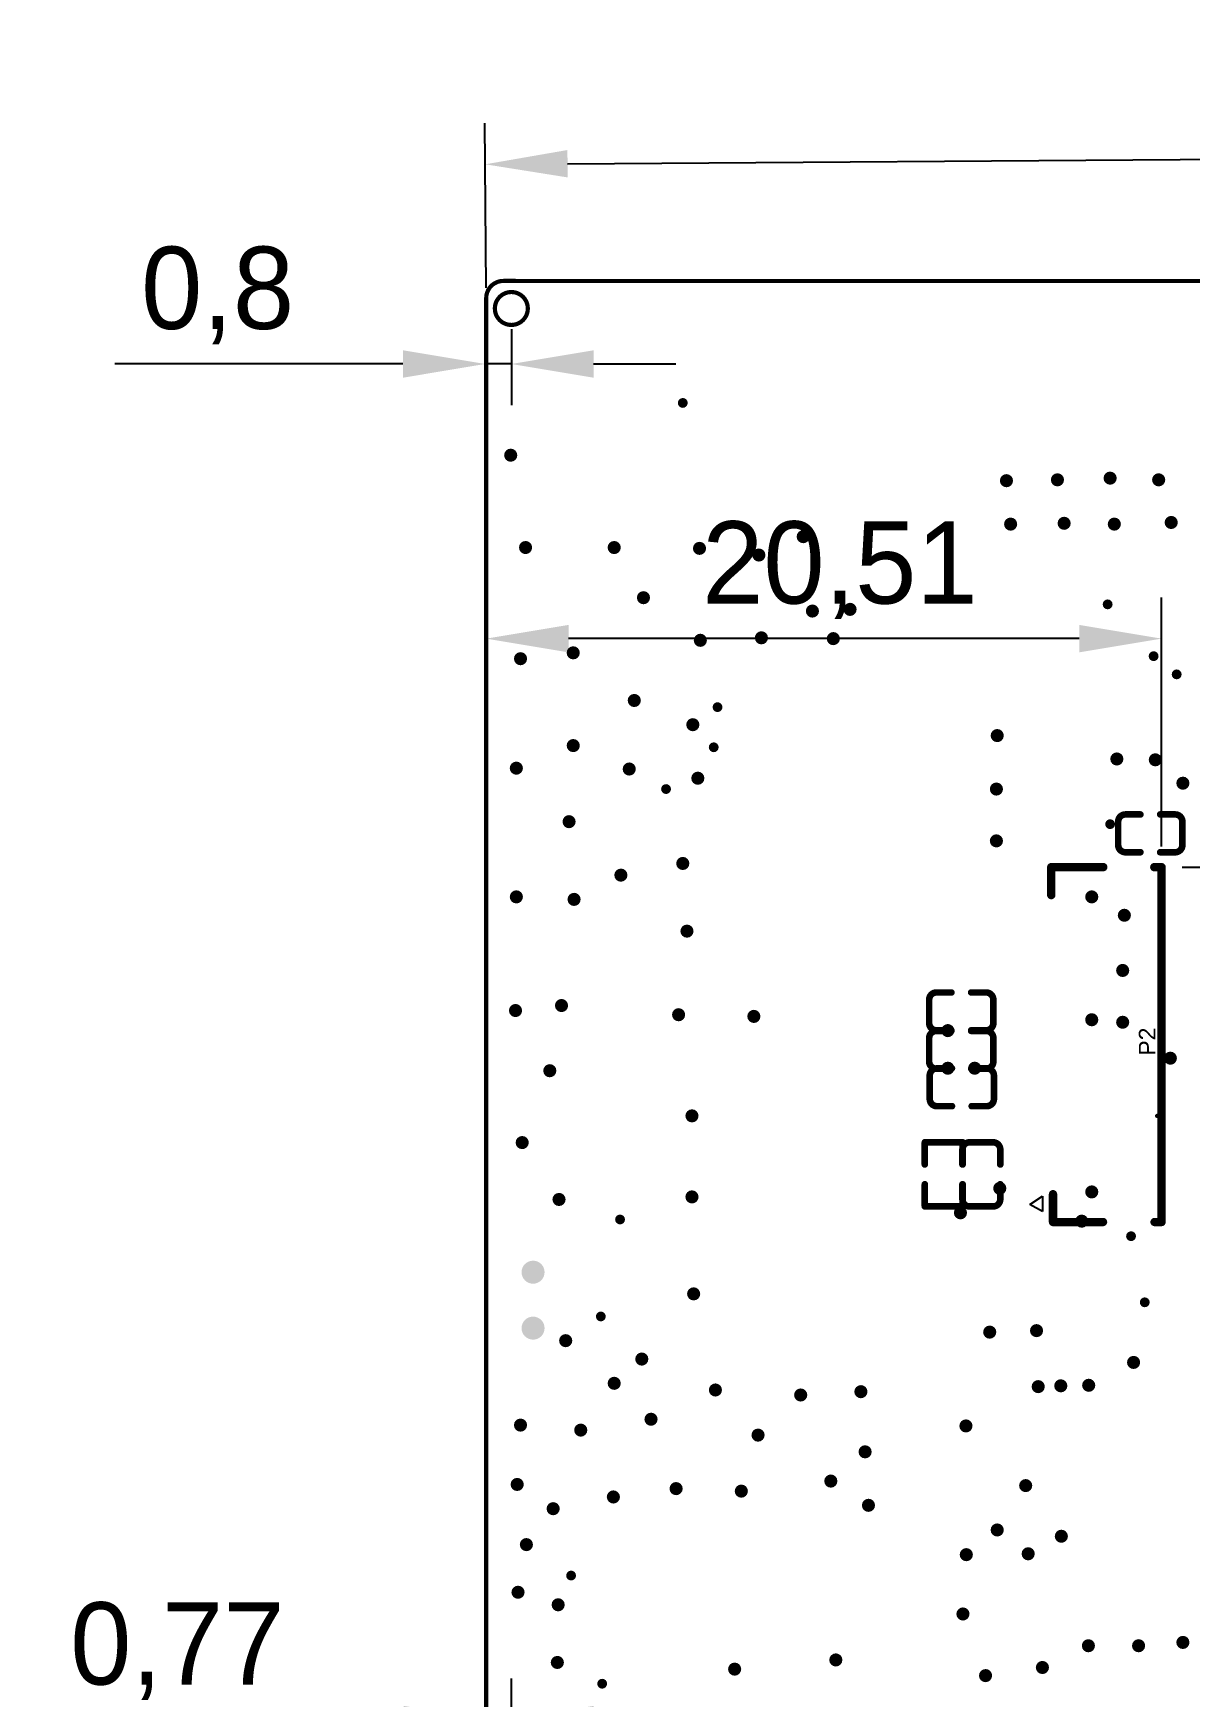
# Model space of a CAD drawing. Header units: millimetres. Extents: x -107 to 68, y 12 to 132.
# Drawn here: x -82.7 to -47.6, y 67.5 to 118 of the extents above; entities that cross this region are included whole.
import ezdxf

# ---------------------------------------------------------------- set-up
doc = ezdxf.new("R2010")
doc.units = ezdxf.units.MM
for name, color, linetype in [('KeepOutLayer', 6, 'Continuous'), ('PadHoleLayer', 156, 'Continuous'), ('TopOverlay', 2, 'Continuous'), ('ViaHoleLayer', 16, 'Continuous')]:
    doc.layers.add(name, color=color, linetype=linetype)
doc.styles.add('Arial', font='arial.ttf', dxfattribs={"height": 0.2})
doc.dimstyles.new('ISO-25', dxfattribs={"dimtxt": 2.5, "dimasz": 2.5, "dimexe": 1.25, "dimexo": 0.625, "dimtad": 1, "dimtxsty": 'Standard', "dimcen": 2.5, "dimclrd": 3, "dimclre": 3, "dimclrt": 3, "dimadec": 0, "dimazin": 0, "dimtfac": 1, "dimtmove": 0, "dimatfit": 3, "dimfxl": 1, "dimarcsym": 0})

# ---------------------------------------------------------------- blocks, each defined once
blk = doc.blocks.new('LC_0402_R_18')
at = {"layer": 'TopOverlay', "const_width": 0.2}
for points in [[(-0.3, 0.575), (-0.975, 0.575)], [(-0.975, -0.575), (-0.975, 0.575)], [(0.975, 0.575), (0.3, 0.575)], [(0.975, -0.575), (0.975, 0.575)], [(-0.3, -0.575), (-0.975, -0.575)], [(0.975, -0.575), (0.3, -0.575)]]:
    blk.add_lwpolyline(points, dxfattribs=at)
at = {"layer": 'TopOverlay', "const_width": 0.1}
for points in [[(-1.025, 0.575, 1), (-0.925, 0.575, 1)], [(-1.025, 0.575, 1), (-0.925, 0.575, 1)], [(-0.35, 0.575, 1), (-0.25, 0.575, 1)], [(0.25, 0.575, 1), (0.35, 0.575, 1)], [(0.925, 0.575, 1), (1.025, 0.575, 1)], [(0.925, 0.575, 1), (1.025, 0.575, 1)], [(-1.025, -0.575, 1), (-0.925, -0.575, 1)], [(-1.025, -0.575, 1), (-0.925, -0.575, 1)], [(-0.35, -0.575, 1), (-0.25, -0.575, 1)], [(0.25, -0.575, 1), (0.35, -0.575, 1)], [(0.925, -0.575, 1), (1.025, -0.575, 1)], [(0.925, -0.575, 1), (1.025, -0.575, 1)]]:
    blk.add_lwpolyline(points, format="xyb", close=True, dxfattribs=at)
blk = doc.blocks.new('LC_0402_C_20')
at = {"layer": 'TopOverlay', "const_width": 0.2}
for points in [[(-0.975, 0.355, -0.414214), (-0.755, 0.575)], [(0.755, 0.575, -0.414214), (0.975, 0.355)], [(-0.755, -0.575, -0.414214), (-0.975, -0.355)], [(0.975, -0.355, -0.414214), (0.755, -0.575)]]:
    blk.add_lwpolyline(points, format="xyb", dxfattribs=at)
at = {"layer": 'TopOverlay', "const_width": 0.1}
for points in [[(-0.805, 0.575, 1), (-0.705, 0.575, 1)], [(-0.8, 0.575, 1), (-0.7, 0.575, 1)], [(-0.35, 0.575, 1), (-0.25, 0.575, 1)], [(0.25, 0.575, 1), (0.35, 0.575, 1)], [(0.7, 0.575, 1), (0.8, 0.575, 1)], [(0.705, 0.575, 1), (0.805, 0.575, 1)], [(-1.025, 0.355, 1), (-0.925, 0.355, 1)], [(-1.025, 0.355, 1), (-0.925, 0.355, 1)], [(0.925, 0.355, 1), (1.025, 0.355, 1)], [(0.925, 0.355, 1), (1.025, 0.355, 1)], [(-1.025, -0.355, 1), (-0.925, -0.355, 1)], [(-1.025, -0.355, 1), (-0.925, -0.355, 1)], [(-0.805, -0.575, 1), (-0.705, -0.575, 1)], [(-0.8, -0.575, 1), (-0.7, -0.575, 1)], [(-0.35, -0.575, 1), (-0.25, -0.575, 1)], [(0.25, -0.575, 1), (0.35, -0.575, 1)], [(0.7, -0.575, 1), (0.8, -0.575, 1)], [(0.705, -0.575, 1), (0.805, -0.575, 1)], [(0.925, -0.355, 1), (1.025, -0.355, 1)], [(0.925, -0.355, 1), (1.025, -0.355, 1)]]:
    blk.add_lwpolyline(points, format="xyb", close=True, dxfattribs=at)
at = {"layer": 'TopOverlay', "const_width": 0.2}
for points in [[(-0.3, 0.575), (-0.75, 0.575)], [(0.75, 0.575), (0.3, 0.575)], [(-0.975, -0.355), (-0.975, 0.355)], [(0.975, -0.355), (0.975, 0.355)], [(-0.3, -0.575), (-0.75, -0.575)], [(0.75, -0.575), (0.3, -0.575)]]:
    blk.add_lwpolyline(points, dxfattribs=at)
blk = doc.blocks.new('FPC_SMD_18P_P0_50_HDGC_0_5K_QX_18PWB_33')
at = {"layer": 'TopOverlay'}
for p, q in [((-5.068, 1.215), (-4.85, 1.596)), ((-4.85, 1.596), (-4.596, 1.215)), ((-4.596, 1.215), (-5.068, 1.215))]:
    blk.add_line(p, q, dxfattribs=at)
at = {"layer": 'TopOverlay', "const_width": 0.254}
for points in [[(-5.385, 0.897), (-4.54, 0.897)], [(-5.385, 0.897), (-5.385, -0.622)], [(4.55, 0.95), (5.4, 0.95)], [(5.4, 0.95), (5.4, -0.63)], [(-5.385, -2.188), (-5.385, -2.4)], [(-5.385, -2.4), (5.4, -2.4)], [(5.4, -2.18), (5.4, -2.4)]]:
    blk.add_lwpolyline(points, dxfattribs=at)
at = {"layer": 'TopOverlay', "const_width": 0.127}
for points in [[(-5.449, 0.897, 1), (-5.322, 0.897, 1)], [(-5.449, 0.897, 1), (-5.322, 0.897, 1)], [(-4.603, 0.897, 1), (-4.476, 0.897, 1)], [(4.487, 0.95, 1), (4.614, 0.95, 1)], [(5.336, 0.95, 1), (5.463, 0.95, 1)], [(5.336, 0.95, 1), (5.463, 0.95, 1)], [(-5.449, -0.622, 1), (-5.322, -0.622, 1)], [(5.336, -0.63, 1), (5.463, -0.63, 1)], [(-5.449, -2.188, 1), (-5.322, -2.188, 1)], [(-5.449, -2.4, 1), (-5.322, -2.4, 1)], [(-5.449, -2.4, 1), (-5.322, -2.4, 1)], [(5.336, -2.18, 1), (5.463, -2.18, 1)], [(5.336, -2.4, 1), (5.463, -2.4, 1)], [(5.336, -2.4, 1), (5.463, -2.4, 1)]]:
    blk.add_lwpolyline(points, format="xyb", close=True, dxfattribs=at)
blk = doc.blocks.new('LC_0402_C_36')
at = {"layer": 'TopOverlay', "const_width": 0.2}
for points in [[(-0.975, 0.355, -0.414214), (-0.755, 0.575)], [(0.755, 0.575, -0.414214), (0.975, 0.355)], [(-0.755, -0.575, -0.414214), (-0.975, -0.355)], [(0.975, -0.355, -0.414214), (0.755, -0.575)]]:
    blk.add_lwpolyline(points, format="xyb", dxfattribs=at)
at = {"layer": 'TopOverlay', "const_width": 0.1}
for points in [[(-0.805, 0.575, 1), (-0.705, 0.575, 1)], [(-0.8, 0.575, 1), (-0.7, 0.575, 1)], [(-0.35, 0.575, 1), (-0.25, 0.575, 1)], [(0.25, 0.575, 1), (0.35, 0.575, 1)], [(0.7, 0.575, 1), (0.8, 0.575, 1)], [(0.705, 0.575, 1), (0.805, 0.575, 1)], [(-1.025, 0.355, 1), (-0.925, 0.355, 1)], [(-1.025, 0.355, 1), (-0.925, 0.355, 1)], [(0.925, 0.355, 1), (1.025, 0.355, 1)], [(0.925, 0.355, 1), (1.025, 0.355, 1)], [(-1.025, -0.355, 1), (-0.925, -0.355, 1)], [(-1.025, -0.355, 1), (-0.925, -0.355, 1)], [(-0.805, -0.575, 1), (-0.705, -0.575, 1)], [(-0.8, -0.575, 1), (-0.7, -0.575, 1)], [(-0.35, -0.575, 1), (-0.25, -0.575, 1)], [(0.25, -0.575, 1), (0.35, -0.575, 1)], [(0.7, -0.575, 1), (0.8, -0.575, 1)], [(0.705, -0.575, 1), (0.805, -0.575, 1)], [(0.925, -0.355, 1), (1.025, -0.355, 1)], [(0.925, -0.355, 1), (1.025, -0.355, 1)]]:
    blk.add_lwpolyline(points, format="xyb", close=True, dxfattribs=at)
at = {"layer": 'TopOverlay', "const_width": 0.2}
for points in [[(-0.3, 0.575), (-0.75, 0.575)], [(0.75, 0.575), (0.3, 0.575)], [(-0.975, 0.355), (-0.975, -0.355)], [(0.975, 0.355), (0.975, -0.355)], [(-0.3, -0.575), (-0.75, -0.575)], [(0.75, -0.575), (0.3, -0.575)]]:
    blk.add_lwpolyline(points, dxfattribs=at)
blk = doc.blocks.new('LC_0402_C_37')
at = {"layer": 'TopOverlay', "const_width": 0.2}
for points in [[(-0.975, 0.355, -0.414214), (-0.755, 0.575)], [(0.755, 0.575, -0.414214), (0.975, 0.355)], [(-0.755, -0.575, -0.414214), (-0.975, -0.355)], [(0.975, -0.355, -0.414214), (0.755, -0.575)]]:
    blk.add_lwpolyline(points, format="xyb", dxfattribs=at)
at = {"layer": 'TopOverlay', "const_width": 0.1}
for points in [[(-0.805, 0.575, 1), (-0.705, 0.575, 1)], [(-0.8, 0.575, 1), (-0.7, 0.575, 1)], [(-0.35, 0.575, 1), (-0.25, 0.575, 1)], [(0.25, 0.575, 1), (0.35, 0.575, 1)], [(0.7, 0.575, 1), (0.8, 0.575, 1)], [(0.705, 0.575, 1), (0.805, 0.575, 1)], [(-1.025, 0.355, 1), (-0.925, 0.355, 1)], [(-1.025, 0.355, 1), (-0.925, 0.355, 1)], [(0.925, 0.355, 1), (1.025, 0.355, 1)], [(0.925, 0.355, 1), (1.025, 0.355, 1)], [(-1.025, -0.355, 1), (-0.925, -0.355, 1)], [(-1.025, -0.355, 1), (-0.925, -0.355, 1)], [(-0.805, -0.575, 1), (-0.705, -0.575, 1)], [(-0.8, -0.575, 1), (-0.7, -0.575, 1)], [(-0.35, -0.575, 1), (-0.25, -0.575, 1)], [(0.25, -0.575, 1), (0.35, -0.575, 1)], [(0.7, -0.575, 1), (0.8, -0.575, 1)], [(0.705, -0.575, 1), (0.805, -0.575, 1)], [(0.925, -0.355, 1), (1.025, -0.355, 1)], [(0.925, -0.355, 1), (1.025, -0.355, 1)]]:
    blk.add_lwpolyline(points, format="xyb", close=True, dxfattribs=at)
at = {"layer": 'TopOverlay', "const_width": 0.2}
for points in [[(-0.3, 0.575), (-0.75, 0.575)], [(0.75, 0.575), (0.3, 0.575)], [(-0.975, 0.355), (-0.975, -0.355)], [(0.975, 0.355), (0.975, -0.355)], [(-0.3, -0.575), (-0.75, -0.575)], [(0.75, -0.575), (0.3, -0.575)]]:
    blk.add_lwpolyline(points, dxfattribs=at)
blk = doc.blocks.new('LC_0402_C_38')
at = {"layer": 'TopOverlay', "const_width": 0.2}
for points in [[(-0.975, 0.355, -0.414214), (-0.755, 0.575)], [(0.755, 0.575, -0.414214), (0.975, 0.355)], [(-0.755, -0.575, -0.414214), (-0.975, -0.355)], [(0.975, -0.355, -0.414214), (0.755, -0.575)]]:
    blk.add_lwpolyline(points, format="xyb", dxfattribs=at)
at = {"layer": 'TopOverlay', "const_width": 0.1}
for points in [[(-0.805, 0.575, 1), (-0.705, 0.575, 1)], [(-0.8, 0.575, 1), (-0.7, 0.575, 1)], [(-0.35, 0.575, 1), (-0.25, 0.575, 1)], [(0.25, 0.575, 1), (0.35, 0.575, 1)], [(0.7, 0.575, 1), (0.8, 0.575, 1)], [(0.705, 0.575, 1), (0.805, 0.575, 1)], [(-1.025, 0.355, 1), (-0.925, 0.355, 1)], [(-1.025, 0.355, 1), (-0.925, 0.355, 1)], [(0.925, 0.355, 1), (1.025, 0.355, 1)], [(0.925, 0.355, 1), (1.025, 0.355, 1)], [(-1.025, -0.355, 1), (-0.925, -0.355, 1)], [(-1.025, -0.355, 1), (-0.925, -0.355, 1)], [(-0.805, -0.575, 1), (-0.705, -0.575, 1)], [(-0.8, -0.575, 1), (-0.7, -0.575, 1)], [(-0.35, -0.575, 1), (-0.25, -0.575, 1)], [(0.25, -0.575, 1), (0.35, -0.575, 1)], [(0.7, -0.575, 1), (0.8, -0.575, 1)], [(0.705, -0.575, 1), (0.805, -0.575, 1)], [(0.925, -0.355, 1), (1.025, -0.355, 1)], [(0.925, -0.355, 1), (1.025, -0.355, 1)]]:
    blk.add_lwpolyline(points, format="xyb", close=True, dxfattribs=at)
at = {"layer": 'TopOverlay', "const_width": 0.2}
for points in [[(-0.3, 0.575), (-0.75, 0.575)], [(0.75, 0.575), (0.3, 0.575)], [(-0.975, 0.355), (-0.975, -0.355)], [(0.975, 0.355), (0.975, -0.355)], [(-0.3, -0.575), (-0.75, -0.575)], [(0.75, -0.575), (0.3, -0.575)]]:
    blk.add_lwpolyline(points, dxfattribs=at)
blk = doc.blocks.new('TS_019B_B_52')
at = {"layer": 'PadHoleLayer'}
h = blk.add_hatch(color=156, dxfattribs=at)
edge = h.paths.add_edge_path()
edge.add_arc((-0.85, 0), 0.35, 0, 360)
h = blk.add_hatch(color=156, dxfattribs=at)
edge = h.paths.add_edge_path()
edge.add_arc((0.85, 0), 0.35, 0, 360)
blk = doc.blocks.new('LC_0402_C_109')
at = {"layer": 'TopOverlay', "const_width": 0.2}
for points in [[(-0.975, 0.355, -0.414214), (-0.755, 0.575)], [(0.755, 0.575, -0.414214), (0.975, 0.355)], [(-0.755, -0.575, -0.414214), (-0.975, -0.355)], [(0.975, -0.355, -0.414214), (0.755, -0.575)]]:
    blk.add_lwpolyline(points, format="xyb", dxfattribs=at)
at = {"layer": 'TopOverlay', "const_width": 0.1}
for points in [[(-0.805, 0.575, 1), (-0.705, 0.575, 1)], [(-0.8, 0.575, 1), (-0.7, 0.575, 1)], [(-0.35, 0.575, 1), (-0.25, 0.575, 1)], [(0.25, 0.575, 1), (0.35, 0.575, 1)], [(0.7, 0.575, 1), (0.8, 0.575, 1)], [(0.705, 0.575, 1), (0.805, 0.575, 1)], [(-1.025, 0.355, 1), (-0.925, 0.355, 1)], [(-1.025, 0.355, 1), (-0.925, 0.355, 1)], [(0.925, 0.355, 1), (1.025, 0.355, 1)], [(0.925, 0.355, 1), (1.025, 0.355, 1)], [(-1.025, -0.355, 1), (-0.925, -0.355, 1)], [(-1.025, -0.355, 1), (-0.925, -0.355, 1)], [(-0.805, -0.575, 1), (-0.705, -0.575, 1)], [(-0.8, -0.575, 1), (-0.7, -0.575, 1)], [(-0.35, -0.575, 1), (-0.25, -0.575, 1)], [(0.25, -0.575, 1), (0.35, -0.575, 1)], [(0.7, -0.575, 1), (0.8, -0.575, 1)], [(0.705, -0.575, 1), (0.805, -0.575, 1)], [(0.925, -0.355, 1), (1.025, -0.355, 1)], [(0.925, -0.355, 1), (1.025, -0.355, 1)]]:
    blk.add_lwpolyline(points, format="xyb", close=True, dxfattribs=at)
at = {"layer": 'TopOverlay', "const_width": 0.2}
for points in [[(-0.75, 0.575), (-0.3, 0.575)], [(0.3, 0.575), (0.75, 0.575)], [(-0.975, -0.355), (-0.975, 0.355)], [(0.975, -0.355), (0.975, 0.355)], [(-0.75, -0.575), (-0.3, -0.575)], [(0.3, -0.575), (0.75, -0.575)]]:
    blk.add_lwpolyline(points, dxfattribs=at)
blk = doc.blocks.new('*D181')
at = {"color": 3, "lineweight": -2}
for p, q in [((-68.967, 110.276), (-69.001, 115.284)), ((-1.909, 110.734), (-1.944, 115.743)), ((-66.492, 114.051), (-4.435, 114.475))]:
    blk.add_line(p, q, dxfattribs=at)
at = {"color": 3}
for points in [[(-4.438, 114.892), (-4.432, 114.059), (-1.935, 114.493)], [(-66.495, 114.468), (-66.489, 113.635), (-68.992, 114.034)]]:
    blk.add_solid(points, dxfattribs=at)
at = {"layer": 'Defpoints', "color": 0}
for p in [(-1.935, 114.493), (-1.905, 110.109), (-68.962, 109.651)]:
    blk.add_point(p, dxfattribs=at)
at = {"color": 3, "insert": (-35.478, 116.347), "char_height": 2.5, "attachment_point": 5, "rotation": 0.3917}
blk.add_mtext('67,06', dxfattribs=at)
blk = doc.blocks.new('*D198')
at = {"color": 3, "lineweight": -2}
for p, q in [((-68.968, 26.448), (-68.968, 68.017)), ((-68.199, 63.922), (-68.199, 68.017)), ((-71.468, 66.767), (-82.718, 66.767)), ((-68.199, 66.767), (-68.968, 66.767)), ((-65.699, 66.767), (-63.199, 66.767))]:
    blk.add_line(p, q, dxfattribs=at)
at = {"color": 3}
for points in [[(-71.468, 67.184), (-71.468, 66.35), (-68.968, 66.767)], [(-65.699, 67.184), (-65.699, 66.35), (-68.199, 66.767)]]:
    blk.add_solid(points, dxfattribs=at)
at = {"layer": 'Defpoints', "color": 0}
for p in [(-68.968, 66.767), (-68.199, 63.297), (-68.968, 25.823)]:
    blk.add_point(p, dxfattribs=at)
at = {"color": 3, "insert": (-78.343, 68.85), "char_height": 2.5, "attachment_point": 5}
blk.add_mtext('0,77', dxfattribs=at)
blk = doc.blocks.new('*D208')
at = {"color": 3, "lineweight": -2}
for p, q in [((-68.962, 109.026), (-68.962, 98.369)), ((-48.451, 93.299), (-48.451, 100.869)), ((-50.951, 99.619), (-66.462, 99.619))]:
    blk.add_line(p, q, dxfattribs=at)
at = {"color": 3}
for points in [[(-66.462, 100.035), (-66.462, 99.202), (-68.962, 99.619)], [(-50.951, 100.035), (-50.951, 99.202), (-48.451, 99.619)]]:
    blk.add_solid(points, dxfattribs=at)
at = {"layer": 'Defpoints', "color": 0}
for p in [(-68.962, 109.651), (-68.962, 99.619), (-48.451, 92.674)]:
    blk.add_point(p, dxfattribs=at)
at = {"color": 3, "insert": (-58.22, 101.702), "char_height": 2.5, "attachment_point": 5}
blk.add_mtext('20,51', dxfattribs=at)
blk = doc.blocks.new('*D209')
at = {"color": 3, "lineweight": -2}
for p, q in [((-67.447, 110.49), (-33.722, 110.49)), ((-34.972, 95.174), (-34.972, 107.99)), ((-47.826, 92.674), (-33.722, 92.674))]:
    blk.add_line(p, q, dxfattribs=at)
at = {"color": 3}
for points in [[(-35.389, 107.99), (-34.555, 107.99), (-34.972, 110.49)], [(-35.389, 95.174), (-34.555, 95.174), (-34.972, 92.674)]]:
    blk.add_solid(points, dxfattribs=at)
at = {"layer": 'Defpoints', "color": 0}
for p in [(-68.072, 110.49), (-34.972, 110.49), (-48.451, 92.674)]:
    blk.add_point(p, dxfattribs=at)
at = {"color": 3, "insert": (-37.055, 101.582), "char_height": 2.5, "attachment_point": 5, "rotation": 90}
blk.add_mtext('17,82', dxfattribs=at)
blk = doc.blocks.new('*D218')
at = {"color": 3, "lineweight": -2}
for p, q in [((-68.994, 109.026), (-68.994, 106.715)), ((-68.199, 109.027), (-68.199, 106.715)), ((-71.494, 107.965), (-80.244, 107.965)), ((-68.199, 107.965), (-68.994, 107.965)), ((-65.699, 107.965), (-63.199, 107.965))]:
    blk.add_line(p, q, dxfattribs=at)
at = {"color": 3}
for points in [[(-71.494, 108.382), (-71.494, 107.548), (-68.994, 107.965)], [(-65.699, 108.382), (-65.699, 107.548), (-68.199, 107.965)]]:
    blk.add_solid(points, dxfattribs=at)
at = {"layer": 'Defpoints', "color": 0}
for p in [(-68.994, 109.651), (-68.199, 109.652), (-68.994, 107.965)]:
    blk.add_point(p, dxfattribs=at)
at = {"color": 3, "insert": (-77.119, 110.048), "char_height": 2.5, "attachment_point": 5}
blk.add_mtext('0,8', dxfattribs=at)

msp = doc.modelspace()

# ---------------------------------------------------------------- hatches: boundary and pattern name
at = {"layer": 'ViaHoleLayer'}
h = msp.add_hatch(color=16, dxfattribs=at)
edge = h.paths.add_edge_path()
edge.add_arc((-62.992, 106.782), 0.15, 0, 360)
h = msp.add_hatch(color=16, dxfattribs=at)
edge = h.paths.add_edge_path()
edge.add_arc((-68.218, 105.193), 0.2, 0, 360)
h = msp.add_hatch(color=16, dxfattribs=at)
edge = h.paths.add_edge_path()
edge.add_arc((-50.013, 104.496), 0.2, 0, 360)
h = msp.add_hatch(color=16, dxfattribs=at)
edge = h.paths.add_edge_path()
edge.add_arc((-53.162, 104.419), 0.2, 0, 360)
h = msp.add_hatch(color=16, dxfattribs=at)
edge = h.paths.add_edge_path()
edge.add_arc((-51.613, 104.445), 0.2, 0, 360)
h = msp.add_hatch(color=16, dxfattribs=at)
edge = h.paths.add_edge_path()
edge.add_arc((-48.539, 104.445), 0.2, 0, 360)
h = msp.add_hatch(color=16, dxfattribs=at)
edge = h.paths.add_edge_path()
edge.add_arc((-53.035, 103.099), 0.2, 0, 360)
h = msp.add_hatch(color=16, dxfattribs=at)
edge = h.paths.add_edge_path()
edge.add_arc((-51.41, 103.124), 0.2, 0, 360)
h = msp.add_hatch(color=16, dxfattribs=at)
edge = h.paths.add_edge_path()
edge.add_arc((-49.886, 103.099), 0.2, 0, 360)
h = msp.add_hatch(color=16, dxfattribs=at)
edge = h.paths.add_edge_path()
edge.add_arc((-48.158, 103.149), 0.2, 0, 360)
h = msp.add_hatch(color=16, dxfattribs=at)
edge = h.paths.add_edge_path()
edge.add_arc((-59.334, 102.718), 0.2, 0, 360)
h = msp.add_hatch(color=16, dxfattribs=at)
edge = h.paths.add_edge_path()
edge.add_arc((-67.767, 102.387), 0.2, 0, 360)
h = msp.add_hatch(color=16, dxfattribs=at)
edge = h.paths.add_edge_path()
edge.add_arc((-65.075, 102.387), 0.2, 0, 360)
h = msp.add_hatch(color=16, dxfattribs=at)
edge = h.paths.add_edge_path()
edge.add_arc((-62.484, 102.362), 0.2, 0, 360)
h = msp.add_hatch(color=16, dxfattribs=at)
edge = h.paths.add_edge_path()
edge.add_arc((-60.681, 102.159), 0.2, 0, 360)
h = msp.add_hatch(color=16, dxfattribs=at)
edge = h.paths.add_edge_path()
edge.add_arc((-64.186, 100.863), 0.2, 0, 360)
h = msp.add_hatch(color=16, dxfattribs=at)
edge = h.paths.add_edge_path()
edge.add_arc((-59.055, 100.457), 0.2, 0, 360)
h = msp.add_hatch(color=16, dxfattribs=at)
edge = h.paths.add_edge_path()
edge.add_arc((-57.912, 100.508), 0.2, 0, 360)
h = msp.add_hatch(color=16, dxfattribs=at)
edge = h.paths.add_edge_path()
edge.add_arc((-50.089, 100.66), 0.15, 0, 360)
h = msp.add_hatch(color=16, dxfattribs=at)
edge = h.paths.add_edge_path()
edge.add_arc((-62.459, 99.568), 0.2, 0, 360)
h = msp.add_hatch(color=16, dxfattribs=at)
edge = h.paths.add_edge_path()
edge.add_arc((-60.604, 99.644), 0.2, 0, 360)
h = msp.add_hatch(color=16, dxfattribs=at)
edge = h.paths.add_edge_path()
edge.add_arc((-58.42, 99.619), 0.2, 0, 360)
h = msp.add_hatch(color=16, dxfattribs=at)
edge = h.paths.add_edge_path()
edge.add_arc((-67.92, 99.009), 0.2, 0, 360)
h = msp.add_hatch(color=16, dxfattribs=at)
edge = h.paths.add_edge_path()
edge.add_arc((-66.319, 99.187), 0.2, 0, 360)
h = msp.add_hatch(color=16, dxfattribs=at)
edge = h.paths.add_edge_path()
edge.add_arc((-48.692, 99.086), 0.15, 0, 360)
h = msp.add_hatch(color=16, dxfattribs=at)
edge = h.paths.add_edge_path()
edge.add_arc((-47.992, 98.532), 0.15, 0, 360)
h = msp.add_hatch(color=16, dxfattribs=at)
edge = h.paths.add_edge_path()
edge.add_arc((-64.465, 97.739), 0.2, 0, 360)
h = msp.add_hatch(color=16, dxfattribs=at)
edge = h.paths.add_edge_path()
edge.add_arc((-61.937, 97.536), 0.15, 0, 360)
h = msp.add_hatch(color=16, dxfattribs=at)
edge = h.paths.add_edge_path()
edge.add_arc((-62.687, 97.003), 0.2, 0, 360)
h = msp.add_hatch(color=16, dxfattribs=at)
edge = h.paths.add_edge_path()
edge.add_arc((-66.319, 96.368), 0.2, 0, 360)
h = msp.add_hatch(color=16, dxfattribs=at)
edge = h.paths.add_edge_path()
edge.add_arc((-53.442, 96.672), 0.2, 0, 360)
h = msp.add_hatch(color=16, dxfattribs=at)
edge = h.paths.add_edge_path()
edge.add_arc((-62.052, 96.317), 0.15, 0, 360)
h = msp.add_hatch(color=16, dxfattribs=at)
edge = h.paths.add_edge_path()
edge.add_arc((-49.809, 95.961), 0.2, 0, 360)
h = msp.add_hatch(color=16, dxfattribs=at)
edge = h.paths.add_edge_path()
edge.add_arc((-48.641, 95.936), 0.2, 0, 360)
h = msp.add_hatch(color=16, dxfattribs=at)
edge = h.paths.add_edge_path()
edge.add_arc((-68.047, 95.682), 0.2, 0, 360)
h = msp.add_hatch(color=16, dxfattribs=at)
edge = h.paths.add_edge_path()
edge.add_arc((-64.618, 95.656), 0.2, 0, 360)
h = msp.add_hatch(color=16, dxfattribs=at)
edge = h.paths.add_edge_path()
edge.add_arc((-62.535, 95.377), 0.2, 0, 360)
h = msp.add_hatch(color=16, dxfattribs=at)
edge = h.paths.add_edge_path()
edge.add_arc((-63.5, 95.047), 0.15, 0, 360)
h = msp.add_hatch(color=16, dxfattribs=at)
edge = h.paths.add_edge_path()
edge.add_arc((-53.467, 95.047), 0.2, 0, 360)
h = msp.add_hatch(color=16, dxfattribs=at)
edge = h.paths.add_edge_path()
edge.add_arc((-47.803, 95.225), 0.2, 0, 360)
h = msp.add_hatch(color=16, dxfattribs=at)
edge = h.paths.add_edge_path()
edge.add_arc((-66.446, 94.056), 0.2, 0, 360)
h = msp.add_hatch(color=16, dxfattribs=at)
edge = h.paths.add_edge_path()
edge.add_arc((-50.013, 93.98), 0.15, 0, 360)
h = msp.add_hatch(color=16, dxfattribs=at)
edge = h.paths.add_edge_path()
edge.add_arc((-53.467, 93.472), 0.2, 0, 360)
h = msp.add_hatch(color=16, dxfattribs=at)
edge = h.paths.add_edge_path()
edge.add_arc((-64.872, 92.431), 0.2, 0, 360)
h = msp.add_hatch(color=16, dxfattribs=at)
edge = h.paths.add_edge_path()
edge.add_arc((-62.992, 92.786), 0.2, 0, 360)
h = msp.add_hatch(color=16, dxfattribs=at)
edge = h.paths.add_edge_path()
edge.add_arc((-68.047, 91.77), 0.2, 0, 360)
h = msp.add_hatch(color=16, dxfattribs=at)
edge = h.paths.add_edge_path()
edge.add_arc((-66.294, 91.694), 0.2, 0, 360)
h = msp.add_hatch(color=16, dxfattribs=at)
edge = h.paths.add_edge_path()
edge.add_arc((-50.571, 91.77), 0.2, 0, 360)
h = msp.add_hatch(color=16, dxfattribs=at)
edge = h.paths.add_edge_path()
edge.add_arc((-49.581, 91.211), 0.2, 0, 360)
h = msp.add_hatch(color=16, dxfattribs=at)
edge = h.paths.add_edge_path()
edge.add_arc((-62.865, 90.729), 0.2, 0, 360)
h = msp.add_hatch(color=16, dxfattribs=at)
edge = h.paths.add_edge_path()
edge.add_arc((-49.632, 89.535), 0.2, 0, 360)
h = msp.add_hatch(color=16, dxfattribs=at)
edge = h.paths.add_edge_path()
edge.add_arc((-68.072, 88.316), 0.2, 0, 360)
h = msp.add_hatch(color=16, dxfattribs=at)
edge = h.paths.add_edge_path()
edge.add_arc((-66.675, 88.468), 0.2, 0, 360)
h = msp.add_hatch(color=16, dxfattribs=at)
edge = h.paths.add_edge_path()
edge.add_arc((-63.119, 88.189), 0.2, 0, 360)
h = msp.add_hatch(color=16, dxfattribs=at)
edge = h.paths.add_edge_path()
edge.add_arc((-60.833, 88.138), 0.2, 0, 360)
h = msp.add_hatch(color=16, dxfattribs=at)
edge = h.paths.add_edge_path()
edge.add_arc((-50.571, 88.036), 0.2, 0, 360)
h = msp.add_hatch(color=16, dxfattribs=at)
edge = h.paths.add_edge_path()
edge.add_arc((-49.632, 87.96), 0.2, 0, 360)
h = msp.add_hatch(color=16, dxfattribs=at)
edge = h.paths.add_edge_path()
edge.add_arc((-54.942, 87.706), 0.2, 0, 360)
h = msp.add_hatch(color=16, dxfattribs=at)
edge = h.paths.add_edge_path()
edge.add_arc((-48.184, 86.868), 0.2, 0, 360)
h = msp.add_hatch(color=16, dxfattribs=at)
edge = h.paths.add_edge_path()
edge.add_arc((-67.031, 86.487), 0.2, 0, 360)
h = msp.add_hatch(color=16, dxfattribs=at)
edge = h.paths.add_edge_path()
edge.add_arc((-54.942, 86.563), 0.2, 0, 360)
h = msp.add_hatch(color=16, dxfattribs=at)
edge = h.paths.add_edge_path()
edge.add_arc((-54.127, 86.563), 0.2, 0, 360)
h = msp.add_hatch(color=16, dxfattribs=at)
edge = h.paths.add_edge_path()
edge.add_arc((-62.713, 85.115), 0.2, 0, 360)
h = msp.add_hatch(color=16, dxfattribs=at)
edge = h.paths.add_edge_path()
edge.add_arc((-67.869, 84.303), 0.2, 0, 360)
h = msp.add_hatch(color=16, dxfattribs=at)
edge = h.paths.add_edge_path()
edge.add_arc((-53.365, 82.912), 0.2, 0, 360)
h = msp.add_hatch(color=16, dxfattribs=at)
edge = h.paths.add_edge_path()
edge.add_arc((-50.571, 82.804), 0.2, 0, 360)
h = msp.add_hatch(color=16, dxfattribs=at)
edge = h.paths.add_edge_path()
edge.add_arc((-66.751, 82.575), 0.2, 0, 360)
h = msp.add_hatch(color=16, dxfattribs=at)
edge = h.paths.add_edge_path()
edge.add_arc((-62.713, 82.652), 0.2, 0, 360)
h = msp.add_hatch(color=16, dxfattribs=at)
edge = h.paths.add_edge_path()
edge.add_arc((-64.897, 81.966), 0.15, 0, 360)
h = msp.add_hatch(color=16, dxfattribs=at)
edge = h.paths.add_edge_path()
edge.add_arc((-54.559, 82.169), 0.2, 0, 360)
h = msp.add_hatch(color=16, dxfattribs=at)
edge = h.paths.add_edge_path()
edge.add_arc((-50.876, 81.915), 0.2, 0, 360)
h = msp.add_hatch(color=16, dxfattribs=at)
edge = h.paths.add_edge_path()
edge.add_arc((-49.378, 81.458), 0.15, 0, 360)
h = msp.add_hatch(color=16, dxfattribs=at)
edge = h.paths.add_edge_path()
edge.add_arc((-62.662, 79.705), 0.2, 0, 360)
h = msp.add_hatch(color=16, dxfattribs=at)
edge = h.paths.add_edge_path()
edge.add_arc((-48.961, 79.449), 0.15, 0, 360)
h = msp.add_hatch(color=16, dxfattribs=at)
edge = h.paths.add_edge_path()
edge.add_arc((-65.481, 79.019), 0.15, 0, 360)
h = msp.add_hatch(color=16, dxfattribs=at)
edge = h.paths.add_edge_path()
edge.add_arc((-66.548, 78.283), 0.2, 0, 360)
h = msp.add_hatch(color=16, dxfattribs=at)
edge = h.paths.add_edge_path()
edge.add_arc((-53.67, 78.543), 0.2, 0, 360)
h = msp.add_hatch(color=16, dxfattribs=at)
edge = h.paths.add_edge_path()
edge.add_arc((-52.248, 78.588), 0.2, 0, 360)
h = msp.add_hatch(color=16, dxfattribs=at)
edge = h.paths.add_edge_path()
edge.add_arc((-64.237, 77.724), 0.2, 0, 360)
h = msp.add_hatch(color=16, dxfattribs=at)
edge = h.paths.add_edge_path()
edge.add_arc((-49.301, 77.622), 0.2, 0, 360)
h = msp.add_hatch(color=16, dxfattribs=at)
edge = h.paths.add_edge_path()
edge.add_arc((-65.075, 76.987), 0.2, 0, 360)
h = msp.add_hatch(color=16, dxfattribs=at)
edge = h.paths.add_edge_path()
edge.add_arc((-62.001, 76.784), 0.2, 0, 360)
h = msp.add_hatch(color=16, dxfattribs=at)
edge = h.paths.add_edge_path()
edge.add_arc((-57.582, 76.733), 0.2, 0, 360)
h = msp.add_hatch(color=16, dxfattribs=at)
edge = h.paths.add_edge_path()
edge.add_arc((-52.197, 76.886), 0.2, 0, 360)
h = msp.add_hatch(color=16, dxfattribs=at)
edge = h.paths.add_edge_path()
edge.add_arc((-51.511, 76.911), 0.2, 0, 360)
h = msp.add_hatch(color=16, dxfattribs=at)
edge = h.paths.add_edge_path()
edge.add_arc((-50.664, 76.927), 0.2, 0, 360)
h = msp.add_hatch(color=16, dxfattribs=at)
edge = h.paths.add_edge_path()
edge.add_arc((-59.411, 76.632), 0.2, 0, 360)
h = msp.add_hatch(color=16, dxfattribs=at)
edge = h.paths.add_edge_path()
edge.add_arc((-67.92, 75.717), 0.2, 0, 360)
h = msp.add_hatch(color=16, dxfattribs=at)
edge = h.paths.add_edge_path()
edge.add_arc((-63.957, 75.895), 0.2, 0, 360)
h = msp.add_hatch(color=16, dxfattribs=at)
edge = h.paths.add_edge_path()
edge.add_arc((-54.392, 75.692), 0.2, 0, 360)
h = msp.add_hatch(color=16, dxfattribs=at)
edge = h.paths.add_edge_path()
edge.add_arc((-66.091, 75.565), 0.2, 0, 360)
h = msp.add_hatch(color=16, dxfattribs=at)
edge = h.paths.add_edge_path()
edge.add_arc((-60.706, 75.413), 0.2, 0, 360)
h = msp.add_hatch(color=16, dxfattribs=at)
edge = h.paths.add_edge_path()
edge.add_arc((-57.455, 74.905), 0.2, 0, 360)
h = msp.add_hatch(color=16, dxfattribs=at)
edge = h.paths.add_edge_path()
edge.add_arc((-68.021, 73.914), 0.2, 0, 360)
h = msp.add_hatch(color=16, dxfattribs=at)
edge = h.paths.add_edge_path()
edge.add_arc((-63.195, 73.787), 0.2, 0, 360)
h = msp.add_hatch(color=16, dxfattribs=at)
edge = h.paths.add_edge_path()
edge.add_arc((-61.214, 73.711), 0.2, 0, 360)
h = msp.add_hatch(color=16, dxfattribs=at)
edge = h.paths.add_edge_path()
edge.add_arc((-58.496, 74.016), 0.2, 0, 360)
h = msp.add_hatch(color=16, dxfattribs=at)
edge = h.paths.add_edge_path()
edge.add_arc((-52.578, 73.878), 0.2, 0, 360)
h = msp.add_hatch(color=16, dxfattribs=at)
edge = h.paths.add_edge_path()
edge.add_arc((-66.929, 73.177), 0.2, 0, 360)
h = msp.add_hatch(color=16, dxfattribs=at)
edge = h.paths.add_edge_path()
edge.add_arc((-65.1, 73.533), 0.2, 0, 360)
h = msp.add_hatch(color=16, dxfattribs=at)
edge = h.paths.add_edge_path()
edge.add_arc((-57.353, 73.279), 0.2, 0, 360)
h = msp.add_hatch(color=16, dxfattribs=at)
edge = h.paths.add_edge_path()
edge.add_arc((-53.442, 72.53), 0.2, 0, 360)
h = msp.add_hatch(color=16, dxfattribs=at)
edge = h.paths.add_edge_path()
edge.add_arc((-51.495, 72.339), 0.2, 0, 360)
h = msp.add_hatch(color=16, dxfattribs=at)
edge = h.paths.add_edge_path()
edge.add_arc((-67.742, 72.085), 0.2, 0, 360)
h = msp.add_hatch(color=16, dxfattribs=at)
edge = h.paths.add_edge_path()
edge.add_arc((-54.381, 71.78), 0.2, 0, 360)
h = msp.add_hatch(color=16, dxfattribs=at)
edge = h.paths.add_edge_path()
edge.add_arc((-52.502, 71.806), 0.2, 0, 360)
h = msp.add_hatch(color=16, dxfattribs=at)
edge = h.paths.add_edge_path()
edge.add_arc((-66.384, 71.145), 0.15, 0, 360)
h = msp.add_hatch(color=16, dxfattribs=at)
edge = h.paths.add_edge_path()
edge.add_arc((-67.996, 70.637), 0.2, 0, 360)
h = msp.add_hatch(color=16, dxfattribs=at)
edge = h.paths.add_edge_path()
edge.add_arc((-66.777, 70.256), 0.2, 0, 360)
h = msp.add_hatch(color=16, dxfattribs=at)
edge = h.paths.add_edge_path()
edge.add_arc((-54.483, 69.977), 0.2, 0, 360)
h = msp.add_hatch(color=16, dxfattribs=at)
edge = h.paths.add_edge_path()
edge.add_arc((-47.803, 69.113), 0.2, 0, 360)
h = msp.add_hatch(color=16, dxfattribs=at)
edge = h.paths.add_edge_path()
edge.add_arc((-58.344, 68.58), 0.2, 0, 360)
h = msp.add_hatch(color=16, dxfattribs=at)
edge = h.paths.add_edge_path()
edge.add_arc((-50.673, 69.012), 0.2, 0, 360)
h = msp.add_hatch(color=16, dxfattribs=at)
edge = h.paths.add_edge_path()
edge.add_arc((-49.149, 69.012), 0.2, 0, 360)
h = msp.add_hatch(color=16, dxfattribs=at)
edge = h.paths.add_edge_path()
edge.add_arc((-66.802, 68.504), 0.2, 0, 360)
h = msp.add_hatch(color=16, dxfattribs=at)
edge = h.paths.add_edge_path()
edge.add_arc((-61.417, 68.301), 0.2, 0, 360)
h = msp.add_hatch(color=16, dxfattribs=at)
edge = h.paths.add_edge_path()
edge.add_arc((-53.797, 68.104), 0.2, 0, 360)
h = msp.add_hatch(color=16, dxfattribs=at)
edge = h.paths.add_edge_path()
edge.add_arc((-52.07, 68.351), 0.2, 0, 360)
h = msp.add_hatch(color=16, dxfattribs=at)
edge = h.paths.add_edge_path()
edge.add_arc((-65.44, 67.857), 0.15, 0, 360)

# ---------------------------------------------------------------- linework, layer by layer
at = {"layer": 'KeepOutLayer', "const_width": 0.127}
for points in [[(-68.962, 109.967, -0.198912), (-68.809, 110.338)], [(-68.809, 110.338, -0.198912), (-68.441, 110.49)]]:
    msp.add_lwpolyline(points, format="xyb", dxfattribs=at)
at = {"layer": 'KeepOutLayer'}
for points, const_width in [([(-68.84, 110.338, 1), (-68.777, 110.338, 1)], 0.0635), ([(-68.84, 110.338, 1), (-68.777, 110.338, 1)], 0.0635), ([(-67.699, 109.652, 1), (-68.699, 109.652, 1)], 0.127), ([(-68.472, 110.49, 1), (-68.409, 110.49, 1)], 0.0635), ([(-68.472, 110.49, 1), (-68.409, 110.49, 1)], 0.0635), ([(-68.472, 110.49, 1), (-68.409, 110.49, 1)], 0.0625), ([(-68.104, 110.49, 1), (-68.04, 110.49, 1)], 0.0635), ([(-68.994, 109.967, 1), (-68.931, 109.967, 1)], 0.0635), ([(-68.994, 109.967, 1), (-68.931, 109.967, 1)], 0.0635), ([(-68.994, 109.651, 1), (-68.931, 109.651, 1)], 0.0635), ([(-68.994, 109.651, 1), (-68.931, 109.651, 1)], 0.0635), ([(-68.731, 109.652, 1), (-68.667, 109.652, 1)], 0.0635), ([(-67.731, 109.652, 1), (-67.667, 109.652, 1)], 0.0635)]:
    msp.add_lwpolyline(points, format="xyb", close=True, dxfattribs=dict(at, const_width=const_width))
for points, const_width in [([(-68.441, 110.49), (-68.072, 110.49)], 0.127), ([(-68.441, 110.49), (-2.226, 110.49)], 0.125), ([(-68.97, 25.857), (-68.962, 109.651)], 0.127), ([(-68.962, 109.651), (-68.962, 109.967)], 0.127)]:
    msp.add_lwpolyline(points, dxfattribs=dict(at, const_width=const_width))
at = {"layer": 'TopOverlay', "const_width": 0.127}
msp.add_lwpolyline([(-48.586, 85.115, -0.198912), (-48.463, 85.065)], format="xyb", dxfattribs=at)
at = {"layer": 'TopOverlay', "const_width": 0.0635}
for points in [[(-48.618, 85.115, 1), (-48.554, 85.115, 1)], [(-48.495, 85.065, 1), (-48.431, 85.065, 1)]]:
    msp.add_lwpolyline(points, format="xyb", close=True, dxfattribs=at)

# ---------------------------------------------------------------- block references
msp.add_blockref('LC_0402_C_109', (-48.793, 93.701))
for name, p, rotation in [('FPC_SMD_18P_P0_50_HDGC_0_5K_QX_18PWB_33', (-50.851, 87.274), 90), ('LC_0402_C_36', (-54.534, 88.29), 180), ('LC_0402_C_38', (-54.534, 87.122), 180), ('LC_0402_C_37', (-54.517, 85.984), 180), ('LC_0402_R_18', (-55.067, 83.337), 270), ('LC_0402_C_20', (-53.924, 83.337), 270), ('TS_019B_B_52', (-67.539, 79.514), 90)]:
    msp.add_blockref(name, p, dxfattribs=dict(rotation=rotation))

# ---------------------------------------------------------------- texts
at = {"layer": 'TopOverlay', "style": 'Arial'}
msp.add_text('P2', height=0.5, rotation=90, dxfattribs=at).set_placement((-48.641, 86.944))

# ---------------------------------------------------------------- dimensions: what is measured, and where the dimension line sits
dim = msp.add_aligned_dim(p1=(-68.962, 109.651), p2=(-1.905, 110.109), distance=4.384, dimstyle='ISO-25')
dim.commit()
dim.dimension.update_dxf_attribs({"geometry": '*D181', "text_midpoint": (-35.478, 116.347)})
dim = msp.add_linear_dim(base=(-68.99403, 107.96491), p1=(-68.199, 109.6518), p2=(-68.99403, 109.65052), dimstyle='ISO-25')
dim.commit()
dim.dimension.update_dxf_attribs({"geometry": '*D218', "text_midpoint": (-77.11903, 110.04824)})
dim = msp.add_linear_dim(base=(-34.972, 110.49), p1=(-48.451, 92.674), p2=(-68.072, 110.49), angle=90, dimstyle='ISO-25')
dim.commit()
dim.dimension.update_dxf_attribs({"geometry": '*D209', "text_midpoint": (-37.055, 101.582)})
for base, p1, p2, picture, middle in [((-68.962, 99.619), (-48.451, 92.674), (-68.962, 109.651), '*D208', (-58.22, 99.619)), ((-68.968, 66.767), (-68.199, 63.297), (-68.968, 25.823), '*D198', (-78.343, 66.767))]:
    dim = msp.add_linear_dim(base=base, p1=p1, p2=p2, dimstyle='ISO-25')
    dim.commit()
    dim.dimension.update_dxf_attribs({"geometry": picture, "text_midpoint": middle, "dimtype": 160})

doc.saveas('drawing.dxf')
